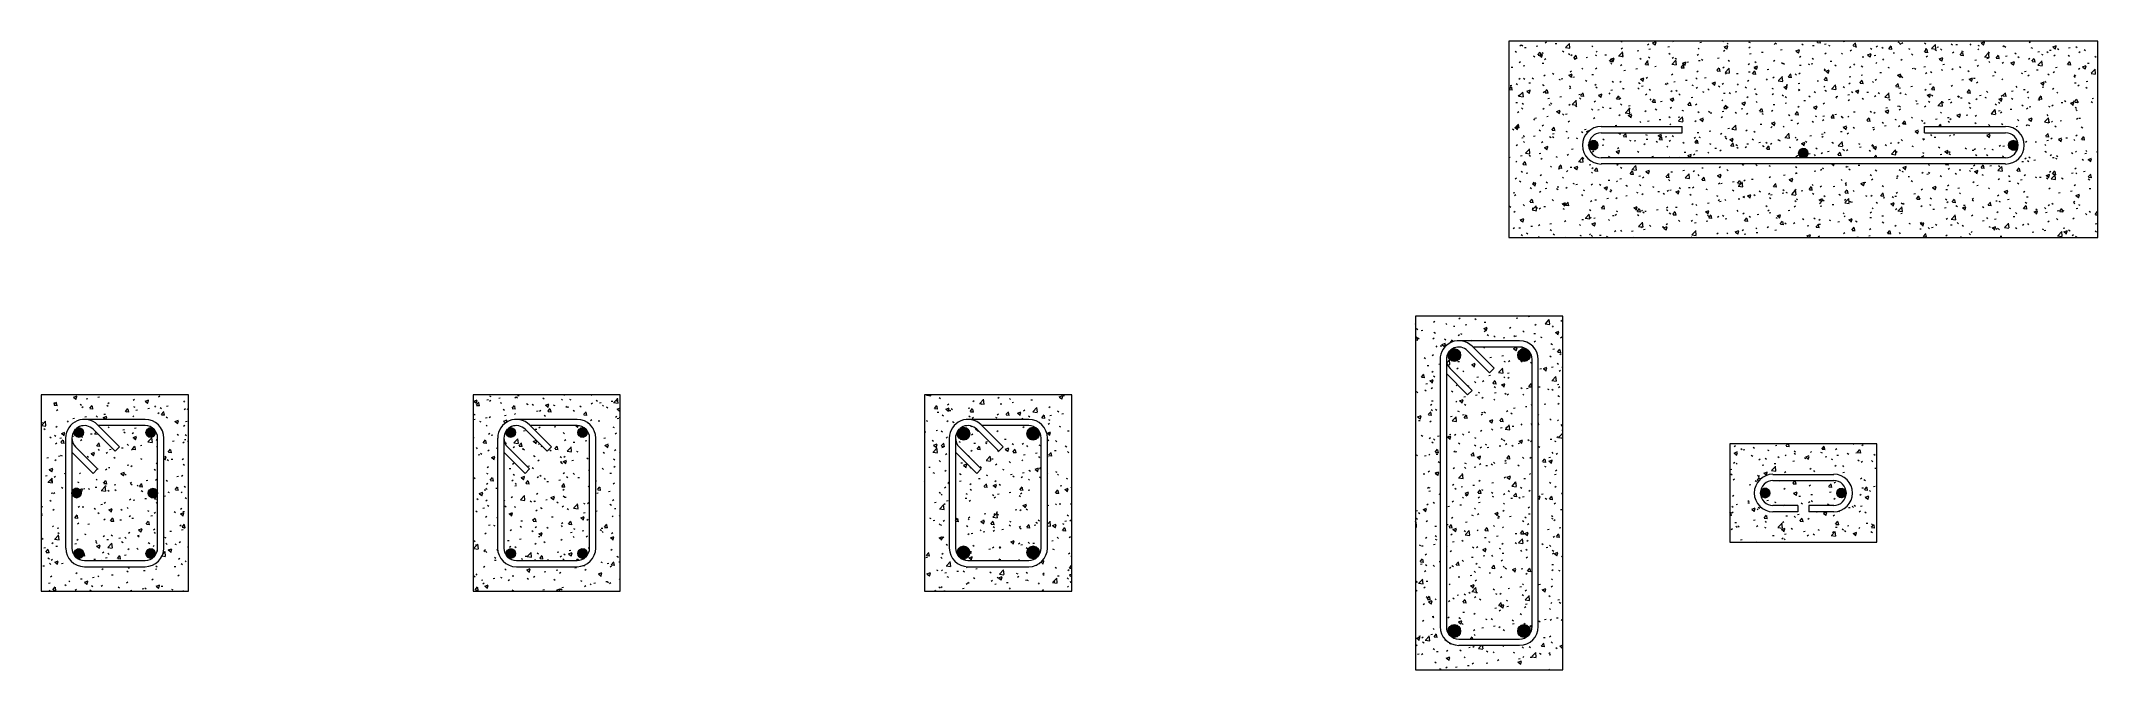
# Model space of a CAD drawing. Header units: millimetres. Extents: x 13595 to 15690, y -17733 to -17093.
import ezdxf

# ---------------------------------------------------------------- set-up
doc = ezdxf.new("R2010")
doc.units = ezdxf.units.MM
doc.layers.add('S-COLS', color=52, linetype='Continuous', lineweight=5)
doc.layers.add('S-RBAR', color=171, linetype='Continuous', lineweight=5)
pattern_1 = [(50, (-12922.72, -3262.99), (36.4365, -3.187713), [3.81, -41.91]), (355, (-12922.72, -3262.99), (-7.04845, 38.21172), [3.048, -33.528]), (100.451, (-12919.684, -3263.256), (29.388573, 35.022944), [3.238, -35.618]), (46.184, (-12922.72, -3252.83), (54.216056, -8.408366), [5.715, -62.865]), (96.636, (-12918.2, -3253.53), (47.4805, 49.48544), [4.857, -53.427]), (351.184, (-12922.72, -3252.83), (47.48106, 49.4846), [4.572, -50.292]), (21, (-12917.64, -3255.37), (30.322646, -20.452802), [3.81, -41.91]), (326, (-12917.64, -3255.37), (12.360696, 36.83788), [3.048, -33.528]), (71.451, (-12915.113, -3257.074), (42.683285, 16.383894), [3.238, -35.618]), (37.5, (-12922.72, -3262.99), (0.618067, 16.9108196), [1.676, -31.445, 1.676, -32.36, -33.655]), (37.5, (-12922.72, -3262.99), (0.618067, 16.9108196), [-67.158, 1.676, -31.979]), (7.5, (-12922.72, -3262.99), (13.364138, 20.035779), [1.676, -17.729, 1.676, -30.683, -12.827]), (7.5, (-12922.72, -3262.99), (13.364138, 20.035779), [-51.765, 1.676, -11.151]), (327.5, (-12934.049, -3262.99), (27.118159, -1.1460587), [1.676, -11.024, 1.676, -37.948, -52.578]), (327.5, (-12934.049, -3262.99), (27.118159, -1.1460587), [-52.324, 1.676, -50.902]), (317.5, (-12939.13, -3262.99), (29.62579, 5.08507), [1.676, -14.834, 1.676, -24.638, -37.338]), (317.5, (-12939.13, -3262.99), (29.62579, 5.08507), [-42.824, 1.676, -35.662])]

msp = doc.modelspace()

# ---------------------------------------------------------------- hatches: boundary and pattern name
at = {"layer": 'S-COLS'}
h = msp.add_hatch(dxfattribs=at)
h.set_pattern_fill('FP_1', color=256, style=0, pattern_type=2)
h.set_pattern_definition(pattern_1)
h.paths.add_polyline_path([(15601.9, -17293.4), (15689.6, -17293.4), (15689.6, -17093.4), (15089.6, -17093.4), (15089.6, -17293.4), (15600.5, -17293.4)])
h.paths.add_polyline_path([(15453.4, -17218.4), (15183.7, -17218.4), (15178.8, -17217.8), (15174.2, -17215.9), (15170.2, -17212.8), (15167.2, -17208.9), (15165.3, -17204.3), (15164.6, -17199.4), (15165.3, -17194.4), (15167.2, -17189.8), (15170.2, -17185.9), (15174.2, -17182.9), (15178.8, -17181), (15183.7, -17180.3), (15266.2, -17180.3), (15266.2, -17186.7), (15183.7, -17186.7), (15180.4, -17187.1), (15177.3, -17188.4), (15174.7, -17190.4), (15172.7, -17193), (15171.4, -17196.1), (15171, -17199.4), (15171.4, -17202.7), (15172.7, -17205.7), (15174.7, -17208.3), (15177.3, -17210.4), (15180.4, -17211.6), (15183.7, -17212.1), (15595.6, -17212.1), (15598.9, -17211.6), (15601.9, -17210.4), (15604.6, -17208.3), (15606.6, -17205.7), (15607.9, -17202.7), (15608.3, -17199.4), (15607.9, -17196.1), (15606.6, -17193), (15604.6, -17190.4), (15601.9, -17188.4), (15598.9, -17187.1), (15595.6, -17186.7), (15513, -17186.7), (15513, -17180.3), (15595.6, -17180.3), (15600.5, -17181), (15605.1, -17182.9), (15609.1, -17185.9), (15612.1, -17189.8), (15614, -17194.4), (15614.6, -17199.4), (15614, -17204.3), (15612.1, -17208.9), (15609.1, -17212.8), (15605.1, -17215.9), (15600.5, -17217.8), (15595.6, -17218.4)])
h = msp.add_hatch(dxfattribs=at)
h.set_pattern_fill('FP_1', color=256, style=0, pattern_type=2)
h.set_pattern_definition(pattern_1)
h.paths.add_polyline_path([(14994.6, -17733.4), (15144.6, -17733.4), (15144.6, -17373.4), (14994.6, -17373.4), (14994.6, -17694.3)])
h.paths.add_polyline_path([(15100.6, -17708.4), (15038.7, -17708.4), (15033.8, -17707.8), (15029.2, -17705.9), (15025.2, -17702.8), (15022.2, -17698.9), (15020.3, -17694.3), (15019.6, -17689.4), (15019.6, -17417.5), (15020.3, -17412.5), (15022.2, -17407.9), (15025.2, -17404), (15029.2, -17401), (15033.8, -17399.1), (15038.7, -17398.4), (15100.6, -17398.4), (15105.5, -17399.1), (15110.1, -17401), (15114.1, -17404), (15117.1, -17407.9), (15119, -17412.5), (15119.6, -17417.5), (15119.6, -17689.4), (15119, -17694.3), (15117.1, -17698.9), (15114.1, -17702.8), (15110.1, -17705.9), (15105.5, -17707.8), (15103.9, -17708)])
h.paths.add_polyline_path([(15100.6, -17702.1), (15103.9, -17701.6), (15106.9, -17700.4), (15109.6, -17698.3), (15111.6, -17695.7), (15112.9, -17692.7), (15113.3, -17689.4), (15113.3, -17417.5), (15112.9, -17414.2), (15111.6, -17411.1), (15109.6, -17408.5), (15106.9, -17406.5), (15103.9, -17405.2), (15100.6, -17404.8), (15052.9, -17404.8), (15074.6, -17426.4), (15070.1, -17430.9), (15047.7, -17408.5), (15045, -17406.5), (15042, -17405.2), (15038.7, -17404.8), (15035.4, -17405.2), (15032.3, -17406.5), (15029.7, -17408.5), (15027.7, -17411.1), (15026.4, -17414.2), (15026, -17417.5), (15026.4, -17420.8), (15027.7, -17423.8), (15029.7, -17426.4), (15052.2, -17448.9), (15047.7, -17453.4), (15026, -17431.7), (15026, -17689.4), (15026.4, -17692.7), (15027.7, -17695.7), (15029.7, -17698.3), (15032.3, -17700.4), (15035.4, -17701.6), (15038.7, -17702.1)])
h = msp.add_hatch(dxfattribs=at)
h.set_pattern_fill('FP_1', color=256, style=0, pattern_type=2)
h.set_pattern_definition(pattern_1)
h.paths.add_polyline_path([(13594.6, -17653.4), (13744.6, -17653.4), (13744.6, -17453.4), (13594.6, -17453.4), (13594.6, -17635.9)])
h.paths.add_polyline_path([(13638.7, -17628.4), (13633.8, -17627.8), (13629.2, -17625.9), (13625.2, -17622.8), (13622.2, -17618.9), (13620.3, -17614.3), (13619.6, -17609.4), (13619.6, -17497.5), (13620.3, -17492.5), (13622.2, -17487.9), (13625.2, -17484), (13629.2, -17481), (13633.8, -17479.1), (13638.7, -17478.4), (13700.6, -17478.4), (13705.5, -17479.1), (13710.1, -17481), (13714.1, -17484), (13717.1, -17487.9), (13719, -17492.5), (13719.6, -17497.5), (13719.6, -17609.4), (13719, -17614.3), (13717.1, -17618.9), (13714.1, -17622.8), (13710.1, -17625.9), (13705.5, -17627.8), (13700.6, -17628.4), (13647.7, -17628.4)])
h.paths.add_polyline_path([(13647.7, -17622.1), (13700.6, -17622.1), (13703.9, -17621.6), (13706.9, -17620.4), (13709.6, -17618.3), (13711.6, -17615.7), (13712.9, -17612.7), (13713.3, -17609.4), (13713.3, -17497.5), (13712.9, -17494.2), (13711.6, -17491.1), (13709.6, -17488.5), (13706.9, -17486.5), (13703.9, -17485.2), (13700.6, -17484.8), (13652.9, -17484.8), (13674.6, -17506.4), (13670.1, -17510.9), (13647.7, -17488.5), (13645, -17486.5), (13642, -17485.2), (13638.7, -17484.8), (13635.4, -17485.2), (13632.3, -17486.5), (13629.7, -17488.5), (13627.7, -17491.1), (13626.4, -17494.2), (13626, -17497.5), (13626.4, -17500.8), (13627.7, -17503.8), (13629.9, -17506.7), (13652.2, -17528.9), (13647.7, -17533.4), (13626, -17511.7), (13626, -17609.4), (13626.4, -17612.7), (13627.7, -17615.7), (13629.7, -17618.3), (13632.3, -17620.4), (13635.4, -17621.6), (13638.7, -17622.1)])
h = msp.add_hatch(dxfattribs=at)
h.set_pattern_fill('FP_1', color=256, style=0, pattern_type=2)
h.set_pattern_definition(pattern_1)
h.paths.add_polyline_path([(14034.6, -17653.4), (14184.6, -17653.4), (14184.6, -17453.4), (14034.6, -17453.4), (14034.6, -17635.9)])
h.paths.add_polyline_path([(14087.7, -17628.4), (14078.7, -17628.4), (14073.8, -17627.8), (14069.2, -17625.9), (14065.2, -17622.8), (14062.2, -17618.9), (14060.3, -17614.3), (14059.6, -17609.4), (14059.6, -17497.5), (14060.3, -17492.5), (14062.2, -17487.9), (14065.2, -17484), (14069.2, -17481), (14073.8, -17479.1), (14078.7, -17478.4), (14140.6, -17478.4), (14145.5, -17479.1), (14150.1, -17481), (14154.1, -17484), (14157.1, -17487.9), (14159, -17492.5), (14159.6, -17497.5), (14159.6, -17609.4), (14159, -17614.3), (14157.1, -17618.9), (14154.1, -17622.8), (14150.1, -17625.9), (14145.5, -17627.8), (14140.6, -17628.4), (14114.6, -17628.4)])
h.paths.add_polyline_path([(14114.6, -17622.1), (14140.6, -17622.1), (14143.9, -17621.6), (14146.9, -17620.4), (14149.6, -17618.3), (14151.6, -17615.7), (14152.9, -17612.7), (14153.3, -17609.4), (14153.3, -17497.5), (14152.9, -17494.2), (14151.6, -17491.1), (14149.6, -17488.5), (14146.9, -17486.5), (14143.9, -17485.2), (14140.6, -17484.8), (14092.9, -17484.8), (14114.6, -17506.4), (14110.1, -17510.9), (14087.7, -17488.5), (14085, -17486.5), (14082, -17485.2), (14078.7, -17484.8), (14075.4, -17485.2), (14072.3, -17486.5), (14069.7, -17488.5), (14067.7, -17491.1), (14066.4, -17494.2), (14066, -17497.5), (14066.4, -17500.8), (14067.7, -17503.8), (14069.9, -17506.7), (14092.2, -17528.9), (14087.7, -17533.4), (14066, -17511.7), (14066, -17609.4), (14066.4, -17612.7), (14067.7, -17615.7), (14069.7, -17618.3), (14072.3, -17620.4), (14075.4, -17621.6), (14078.7, -17622.1), (14092.2, -17622.1)])
h = msp.add_hatch(dxfattribs=at)
h.set_pattern_fill('FP_1', color=256, style=0, pattern_type=2)
h.set_pattern_definition(pattern_1)
h.paths.add_polyline_path([(14494.6, -17653.4), (14644.6, -17653.4), (14644.6, -17453.4), (14494.6, -17453.4), (14494.6, -17635.9)])
h.paths.add_polyline_path([(14574.6, -17628.4), (14538.7, -17628.4), (14533.8, -17627.8), (14529.2, -17625.9), (14525.2, -17622.8), (14522.2, -17618.9), (14520.3, -17614.3), (14519.6, -17609.4), (14519.6, -17497.5), (14520.3, -17492.5), (14522.2, -17487.9), (14525.2, -17484), (14529.2, -17481), (14533.8, -17479.1), (14538.7, -17478.4), (14600.6, -17478.4), (14605.5, -17479.1), (14610.1, -17481), (14614.1, -17484), (14617.1, -17487.9), (14619, -17492.5), (14619.6, -17497.5), (14619.6, -17609.4), (14619, -17614.3), (14617.1, -17618.9), (14614.1, -17622.8), (14610.1, -17625.9), (14605.5, -17627.8), (14600.6, -17628.4), (14579.2, -17628.4)])
h.paths.add_polyline_path([(14547.7, -17622.1), (14600.6, -17622.1), (14603.9, -17621.6), (14606.9, -17620.4), (14609.6, -17618.3), (14611.6, -17615.7), (14612.9, -17612.7), (14613.3, -17609.4), (14613.3, -17497.5), (14612.9, -17494.2), (14611.6, -17491.1), (14609.6, -17488.5), (14606.9, -17486.5), (14603.9, -17485.2), (14600.6, -17484.8), (14552.9, -17484.8), (14574.6, -17506.4), (14570.1, -17510.9), (14547.7, -17488.5), (14545, -17486.5), (14542, -17485.2), (14538.7, -17484.8), (14535.4, -17485.2), (14532.3, -17486.5), (14529.7, -17488.5), (14527.7, -17491.1), (14526.4, -17494.2), (14526, -17497.5), (14526.4, -17500.8), (14527.7, -17503.8), (14529.9, -17506.7), (14552.2, -17528.9), (14547.7, -17533.4), (14526, -17511.7), (14526, -17609.4), (14526.4, -17612.7), (14527.7, -17615.7), (14529.7, -17618.3), (14532.3, -17620.4), (14535.4, -17621.6), (14538.7, -17622.1)])
h = msp.add_hatch(dxfattribs=at)
h.set_pattern_fill('FP_1', color=256, style=0, pattern_type=2)
h.set_pattern_definition(pattern_1)
h.paths.add_polyline_path([(15314.6, -17603.4), (15464.6, -17603.4), (15464.6, -17503.4), (15314.6, -17503.4), (15314.6, -17572.5)])
h.paths.add_polyline_path([(15420.6, -17572.5), (15395.2, -17572.5), (15395.2, -17566.1), (15420.6, -17566.1), (15423.9, -17565.7), (15426.9, -17564.4), (15429.6, -17562.4), (15431.6, -17559.8), (15432.9, -17556.7), (15433.3, -17553.4), (15432.9, -17550.1), (15431.6, -17547.1), (15429.6, -17544.4), (15426.9, -17542.4), (15423.9, -17541.1), (15420.6, -17540.7), (15358.7, -17540.7), (15355.4, -17541.1), (15352.3, -17542.4), (15349.7, -17544.4), (15347.7, -17547.1), (15346.4, -17550.1), (15346, -17553.4), (15346.4, -17556.7), (15347.7, -17559.8), (15349.7, -17562.4), (15352.3, -17564.4), (15355.4, -17565.7), (15358.7, -17566.1), (15384.1, -17566.1), (15384.1, -17572.5), (15358.7, -17572.5), (15353.8, -17571.8), (15349.2, -17569.9), (15345.2, -17566.9), (15342.2, -17562.9), (15340.3, -17558.3), (15339.6, -17553.4), (15340.3, -17548.5), (15342.2, -17543.9), (15345.2, -17539.9), (15349.2, -17536.9), (15353.8, -17535), (15358.7, -17534.4), (15420.6, -17534.4), (15425.5, -17535), (15430.1, -17536.9), (15434.1, -17539.9), (15437.1, -17543.9), (15439, -17548.5), (15439.6, -17553.4), (15439, -17558.3), (15437.1, -17562.9), (15434.1, -17566.9), (15430.1, -17569.9), (15425.5, -17571.8), (15423.9, -17572)])
at = {"layer": 'S-RBAR'}
h = msp.add_hatch(color=256, dxfattribs=at)
edge = h.paths.add_edge_path()
edge.add_arc((15175.7, -17199.4), 4.76, 0, 360)
for points in [[(15175.1, -17204.1), (15177.7, -17203.7), (15179.8, -17201.9), (15180.5, -17199.4), (15179.8, -17196.8), (15177.7, -17195), (15175.1, -17194.7), (15172.6, -17195.8), (15171.2, -17198), (15171.2, -17200.7), (15172.6, -17203)], [(15604.9, -17203.9), (15607.1, -17202.5), (15608.2, -17200), (15607.9, -17197.4), (15606.1, -17195.4), (15603.5, -17194.6), (15600.9, -17195.4), (15599.2, -17197.4), (15598.8, -17200), (15599.9, -17202.5), (15602.2, -17203.9)], [(15389, -17212), (15391.6, -17211.6), (15393.6, -17209.9), (15394.4, -17207.3), (15393.6, -17204.7), (15391.6, -17203), (15389, -17202.6), (15386.5, -17203.7), (15385.1, -17206), (15385.1, -17208.6), (15386.5, -17210.9)], [(15034.2, -17419.3), (15037.4, -17418.5), (15039.7, -17416.1), (15040.5, -17413), (15039.7, -17409.8), (15037.4, -17407.5), (15034.2, -17406.6), (15031, -17407.5), (15028.7, -17409.8), (15027.8, -17413), (15028.7, -17416.1), (15031, -17418.5)], [(15105.1, -17419.3), (15108.3, -17418.5), (15110.6, -17416.1), (15111.4, -17413), (15110.6, -17409.8), (15108.3, -17407.5), (15105.1, -17406.6), (15101.9, -17407.5), (15099.6, -17409.8), (15098.7, -17413), (15099.6, -17416.1), (15101.9, -17418.5)], [(13633.1, -17496.6), (13635.6, -17495.9), (13637.4, -17493.8), (13637.8, -17491.2), (13636.7, -17488.7), (13634.4, -17487.3), (13631.7, -17487.3), (13629.5, -17488.7), (13628.4, -17491.2), (13628.7, -17493.8), (13630.5, -17495.9)], [(13706.9, -17496.6), (13709.3, -17495.5), (13710.8, -17493.2), (13710.8, -17490.5), (13709.3, -17488.3), (13706.9, -17487.1), (13704.2, -17487.5), (13702.2, -17489.3), (13701.4, -17491.9), (13702.2, -17494.4), (13704.2, -17496.2), (13705.1, -17496.3)], [(14073.1, -17496.6), (14075.6, -17495.9), (14077.4, -17493.8), (14077.8, -17491.2), (14076.7, -17488.7), (14074.4, -17487.3), (14071.7, -17487.3), (14069.5, -17488.7), (14068.4, -17491.2), (14068.7, -17493.8), (14070.5, -17495.9)], [(14146.9, -17496.6), (14149.3, -17495.5), (14150.8, -17493.2), (14150.8, -17490.5), (14149.3, -17488.3), (14146.9, -17487.1), (14144.2, -17487.5), (14142.2, -17489.3), (14141.4, -17491.9), (14142.2, -17494.4), (14144.2, -17496.2)], [(14534.2, -17499.3), (14537.4, -17498.5), (14539.7, -17496.1), (14540.5, -17493), (14539.7, -17489.8), (14537.4, -17487.5), (14534.2, -17486.6), (14531, -17487.5), (14528.7, -17489.8), (14527.8, -17493), (14528.7, -17496.1), (14531, -17498.5)], [(14605.1, -17499.3), (14608.3, -17498.5), (14610.6, -17496.1), (14611.4, -17493), (14610.6, -17489.8), (14608.3, -17487.5), (14605.1, -17486.6), (14601.9, -17487.5), (14599.6, -17489.8), (14598.7, -17493), (14599.6, -17496.1), (14601.9, -17498.5)], [(13630.7, -17558.2), (13633.3, -17557.4), (13635.1, -17555.4), (13635.5, -17552.7), (13634.3, -17550.3), (13632.1, -17548.8), (13629.4, -17548.8), (13627.2, -17550.3), (13626, -17552.7), (13626.4, -17555.4), (13628.2, -17557.4)], [(13709.9, -17558), (13712.1, -17556.5), (13713.2, -17554.1), (13712.9, -17551.4), (13711.1, -17549.4), (13708.5, -17548.7), (13705.9, -17549.4), (13704.2, -17551.4), (13703.8, -17554.1), (13704.9, -17556.5), (13707.2, -17558)], [(15350.7, -17558.2), (15353.3, -17557.4), (15355.1, -17555.4), (15355.5, -17552.7), (15354.3, -17550.3), (15352.1, -17548.8), (15349.4, -17548.8), (15347.2, -17550.3), (15346, -17552.7), (15346.4, -17555.4), (15348.2, -17557.4)], [(15429.2, -17558.1), (15431.6, -17557), (15433.1, -17554.8), (15433.1, -17552.1), (15431.6, -17549.8), (15429.2, -17548.7), (15426.5, -17549.1), (15424.5, -17550.8), (15423.8, -17553.4), (15424.5, -17556), (15426.5, -17557.7)], [(13633.1, -17619.7), (13635.6, -17619), (13637.4, -17617), (13637.8, -17614.3), (13636.7, -17611.9), (13634.4, -17610.4), (13631.7, -17610.4), (13629.5, -17611.9), (13628.4, -17614.3), (13628.7, -17617), (13630.5, -17619)], [(13705.5, -17619.7), (13708.2, -17619.3), (13710.2, -17617.6), (13711, -17615), (13710.2, -17612.4), (13708.2, -17610.6), (13705.5, -17610.3), (13703.1, -17611.4), (13701.6, -17613.6), (13701.6, -17616.3), (13703.1, -17618.6), (13705.1, -17619.5)], [(14073.1, -17619.7), (14075.6, -17619), (14077.4, -17617), (14077.8, -17614.3), (14076.7, -17611.9), (14074.4, -17610.4), (14071.7, -17610.4), (14069.5, -17611.9), (14068.4, -17614.3), (14068.7, -17617), (14070.5, -17619)], [(14145.5, -17619.7), (14148.2, -17619.3), (14150.2, -17617.6), (14151, -17615), (14150.2, -17612.4), (14148.2, -17610.6), (14145.5, -17610.3), (14143.1, -17611.4), (14141.6, -17613.6), (14141.6, -17616.3), (14143.1, -17618.6)], [(14534.2, -17620.2), (14537.4, -17619.4), (14539.7, -17617), (14540.5, -17613.9), (14539.7, -17610.7), (14537.4, -17608.4), (14534.2, -17607.5), (14531, -17608.4), (14528.7, -17610.7), (14527.8, -17613.9), (14528.7, -17617), (14531, -17619.4)], [(14605.1, -17620.2), (14608.3, -17619.4), (14610.6, -17617), (14611.4, -17613.9), (14610.6, -17610.7), (14608.3, -17608.4), (14605.1, -17607.5), (14601.9, -17608.4), (14599.6, -17610.7), (14598.7, -17613.9), (14599.6, -17617), (14601.9, -17619.4)], [(15034.2, -17700.2), (15037.4, -17699.4), (15039.7, -17697), (15040.5, -17693.9), (15039.7, -17690.7), (15037.4, -17688.4), (15034.2, -17687.5), (15031, -17688.4), (15028.7, -17690.7), (15027.8, -17693.9), (15028.7, -17697), (15031, -17699.4)], [(15105.1, -17700.2), (15108.3, -17699.4), (15110.6, -17697), (15111.4, -17693.9), (15110.6, -17690.7), (15108.3, -17688.4), (15105.1, -17687.5), (15101.9, -17688.4), (15099.6, -17690.7), (15098.7, -17693.9), (15099.6, -17697), (15101.9, -17699.4)]]:
    msp.add_hatch(color=256, dxfattribs=at).paths.add_polyline_path(points)
h = msp.add_hatch(color=256, dxfattribs=at)
edge = h.paths.add_edge_path()
edge.add_arc((15603.5, -17199.4), 4.76, 0, 360)
h = msp.add_hatch(color=256, dxfattribs=at)
edge = h.paths.add_edge_path()
edge.add_arc((15389.6, -17207.3), 4.76, 0, 360)
h = msp.add_hatch(color=256, dxfattribs=at)
edge = h.paths.add_edge_path()
edge.add_arc((15034.2, -17413), 6.35, 0, 360)
h = msp.add_hatch(color=256, dxfattribs=at)
edge = h.paths.add_edge_path()
edge.add_arc((15105.1, -17413), 6.35, 0, 360)
h = msp.add_hatch(color=256, dxfattribs=at)
edge = h.paths.add_edge_path()
edge.add_arc((13633.1, -17491.9), 4.76, 0, 360)
h = msp.add_hatch(color=256, dxfattribs=at)
edge = h.paths.add_edge_path()
edge.add_arc((13706.2, -17491.9), 4.76, 0, 360)
h = msp.add_hatch(color=256, dxfattribs=at)
edge = h.paths.add_edge_path()
edge.add_arc((14073.1, -17491.9), 4.76, 0, 360)
h = msp.add_hatch(color=256, dxfattribs=at)
edge = h.paths.add_edge_path()
edge.add_arc((14146.2, -17491.9), 4.76, 0, 360)
h = msp.add_hatch(color=256, dxfattribs=at)
edge = h.paths.add_edge_path()
edge.add_arc((14534.2, -17493), 6.35, 0, 360)
h = msp.add_hatch(color=256, dxfattribs=at)
edge = h.paths.add_edge_path()
edge.add_arc((14605.1, -17493), 6.35, 0, 360)
h = msp.add_hatch(color=256, dxfattribs=at)
edge = h.paths.add_edge_path()
edge.add_arc((13630.7, -17553.4), 4.76, 0, 360)
h = msp.add_hatch(color=256, dxfattribs=at)
edge = h.paths.add_edge_path()
edge.add_arc((13708.5, -17553.4), 4.76, 0, 360)
h = msp.add_hatch(color=256, dxfattribs=at)
edge = h.paths.add_edge_path()
edge.add_arc((15350.7, -17553.4), 4.76, 0, 360)
h = msp.add_hatch(color=256, dxfattribs=at)
edge = h.paths.add_edge_path()
edge.add_arc((15428.5, -17553.4), 4.76, 0, 360)
h = msp.add_hatch(color=256, dxfattribs=at)
edge = h.paths.add_edge_path()
edge.add_arc((13633.1, -17615), 4.76, 0, 360)
h = msp.add_hatch(color=256, dxfattribs=at)
edge = h.paths.add_edge_path()
edge.add_arc((13706.2, -17615), 4.76, 0, 360)
h = msp.add_hatch(color=256, dxfattribs=at)
edge = h.paths.add_edge_path()
edge.add_arc((14073.1, -17615), 4.76, 0, 360)
h = msp.add_hatch(color=256, dxfattribs=at)
edge = h.paths.add_edge_path()
edge.add_arc((14146.2, -17615), 4.76, 0, 360)
h = msp.add_hatch(color=256, dxfattribs=at)
edge = h.paths.add_edge_path()
edge.add_arc((14534.2, -17613.9), 6.35, 0, 360)
h = msp.add_hatch(color=256, dxfattribs=at)
edge = h.paths.add_edge_path()
edge.add_arc((14605.1, -17613.9), 6.35, 0, 360)
h = msp.add_hatch(color=256, dxfattribs=at)
edge = h.paths.add_edge_path()
edge.add_arc((15034.2, -17693.9), 6.35, 0, 360)
h = msp.add_hatch(color=256, dxfattribs=at)
edge = h.paths.add_edge_path()
edge.add_arc((15105.1, -17693.9), 6.35, 0, 360)

# ---------------------------------------------------------------- linework, layer by layer
at = {"layer": 'S-COLS'}
for p, q in [((15689.6, -17093.4), (15089.6, -17093.4)), ((15089.6, -17093.4), (15089.6, -17293.4)), ((15689.6, -17293.4), (15689.6, -17093.4)), ((15089.6, -17293.4), (15689.6, -17293.4)), ((15144.6, -17373.4), (14994.6, -17373.4)), ((14994.6, -17373.4), (14994.6, -17733.4)), ((15144.6, -17733.4), (15144.6, -17373.4)), ((13744.6, -17453.4), (13594.6, -17453.4)), ((13594.6, -17453.4), (13594.6, -17653.4)), ((13744.6, -17653.4), (13744.6, -17453.4)), ((14184.6, -17453.4), (14034.6, -17453.4)), ((14034.6, -17453.4), (14034.6, -17653.4)), ((14184.6, -17653.4), (14184.6, -17453.4)), ((14644.6, -17453.4), (14494.6, -17453.4)), ((14494.6, -17453.4), (14494.6, -17653.4)), ((14644.6, -17653.4), (14644.6, -17453.4)), ((15464.6, -17503.4), (15314.6, -17503.4)), ((15314.6, -17503.4), (15314.6, -17603.4)), ((15464.6, -17603.4), (15464.6, -17503.4)), ((15314.6, -17603.4), (15464.6, -17603.4)), ((13594.6, -17653.4), (13744.6, -17653.4)), ((14034.6, -17653.4), (14184.6, -17653.4)), ((14494.6, -17653.4), (14644.6, -17653.4)), ((14994.6, -17733.4), (15144.6, -17733.4))]:
    msp.add_line(p, q, dxfattribs=at)
at = {"layer": 'S-RBAR'}
for p, q in [((15172.6, -17195.8), (15171.2, -17198)), ((15171.2, -17198), (15171.2, -17200.7)), ((15175.1, -17194.7), (15172.6, -17195.8)), ((15177.7, -17195), (15175.1, -17194.7)), ((15179.8, -17196.8), (15177.7, -17195)), ((15180.5, -17199.4), (15179.8, -17196.8)), ((15179.8, -17201.9), (15180.5, -17199.4)), ((15183.7, -17180.3), (15266.2, -17180.3)), ((15183.7, -17186.7), (15266.2, -17186.7)), ((15266.2, -17186.7), (15266.2, -17180.3)), ((15513, -17180.3), (15595.6, -17180.3)), ((15513, -17186.7), (15513, -17180.3)), ((15513, -17186.7), (15595.6, -17186.7)), ((15599.2, -17197.4), (15598.8, -17200)), ((15600.9, -17195.4), (15599.2, -17197.4)), ((15603.5, -17194.6), (15600.9, -17195.4)), ((15606.1, -17195.4), (15603.5, -17194.6)), ((15607.9, -17197.4), (15606.1, -17195.4)), ((15608.2, -17200), (15607.9, -17197.4)), ((15171.2, -17200.7), (15172.6, -17203)), ((15172.6, -17203), (15175.1, -17204.1)), ((15175.1, -17204.1), (15177.7, -17203.7)), ((15177.7, -17203.7), (15179.8, -17201.9)), ((15595.6, -17212.1), (15183.7, -17212.1)), ((15595.6, -17218.4), (15183.7, -17218.4)), ((15386.5, -17203.7), (15385.1, -17206)), ((15385.1, -17206), (15385.1, -17208.6)), ((15385.1, -17208.6), (15386.5, -17210.9)), ((15389, -17202.6), (15386.5, -17203.7)), ((15386.5, -17210.9), (15389, -17212)), ((15391.6, -17203), (15389, -17202.6)), ((15389, -17212), (15391.6, -17211.6)), ((15393.6, -17204.7), (15391.6, -17203)), ((15391.6, -17211.6), (15393.6, -17209.9)), ((15394.4, -17207.3), (15393.6, -17204.7)), ((15393.6, -17209.9), (15394.4, -17207.3)), ((15598.8, -17200), (15599.9, -17202.5)), ((15599.9, -17202.5), (15602.2, -17203.9)), ((15602.2, -17203.9), (15604.9, -17203.9)), ((15604.9, -17203.9), (15607.1, -17202.5)), ((15607.1, -17202.5), (15608.2, -17200)), ((15031, -17407.5), (15028.7, -17409.8)), ((15034.2, -17406.6), (15031, -17407.5)), ((15037.4, -17407.5), (15034.2, -17406.6)), ((15039.7, -17409.8), (15037.4, -17407.5)), ((15100.6, -17398.4), (15038.7, -17398.4)), ((15070.1, -17430.9), (15047.7, -17408.5)), ((15074.6, -17426.4), (15052.2, -17404)), ((15100.6, -17404.8), (15052.9, -17404.8)), ((15101.9, -17407.5), (15099.6, -17409.8)), ((15105.1, -17406.6), (15101.9, -17407.5)), ((15108.3, -17407.5), (15105.1, -17406.6)), ((15110.6, -17409.8), (15108.3, -17407.5)), ((15019.6, -17417.5), (15019.6, -17689.4)), ((15026, -17417.5), (15026, -17689.4)), ((15028.7, -17409.8), (15027.8, -17413)), ((15027.8, -17413), (15028.7, -17416.1)), ((15028.7, -17416.1), (15031, -17418.5)), ((15029.7, -17426.4), (15052.2, -17448.9)), ((15031, -17418.5), (15034.2, -17419.3)), ((15034.2, -17419.3), (15037.4, -17418.5)), ((15037.4, -17418.5), (15039.7, -17416.1)), ((15040.5, -17413), (15039.7, -17409.8)), ((15039.7, -17416.1), (15040.5, -17413)), ((15074.6, -17426.4), (15070.1, -17430.9)), ((15099.6, -17409.8), (15098.7, -17413)), ((15098.7, -17413), (15099.6, -17416.1)), ((15099.6, -17416.1), (15101.9, -17418.5)), ((15101.9, -17418.5), (15105.1, -17419.3)), ((15105.1, -17419.3), (15108.3, -17418.5)), ((15108.3, -17418.5), (15110.6, -17416.1)), ((15111.4, -17413), (15110.6, -17409.8)), ((15110.6, -17416.1), (15111.4, -17413)), ((15113.3, -17689.4), (15113.3, -17417.5)), ((15119.6, -17689.4), (15119.6, -17417.5)), ((15026, -17431.7), (15047.7, -17453.4)), ((15047.7, -17453.4), (15052.2, -17448.9)), ((13629.5, -17488.7), (13628.4, -17491.2)), ((13628.4, -17491.2), (13628.7, -17493.8)), ((13631.7, -17487.3), (13629.5, -17488.7)), ((13634.4, -17487.3), (13631.7, -17487.3)), ((13636.7, -17488.7), (13634.4, -17487.3)), ((13637.8, -17491.2), (13636.7, -17488.7)), ((13637.4, -17493.8), (13637.8, -17491.2)), ((13700.6, -17478.4), (13638.7, -17478.4)), ((13670.1, -17510.9), (13647.7, -17488.5)), ((13674.6, -17506.4), (13652.2, -17484)), ((13700.6, -17484.8), (13652.9, -17484.8)), ((13702.2, -17489.3), (13701.4, -17491.9)), ((13701.4, -17491.9), (13702.2, -17494.4)), ((13704.2, -17487.5), (13702.2, -17489.3)), ((13706.9, -17487.1), (13704.2, -17487.5)), ((13709.3, -17488.3), (13706.9, -17487.1)), ((13710.8, -17490.5), (13709.3, -17488.3)), ((13709.3, -17495.5), (13710.8, -17493.2)), ((13710.8, -17493.2), (13710.8, -17490.5)), ((14069.5, -17488.7), (14068.4, -17491.2)), ((14068.4, -17491.2), (14068.7, -17493.8)), ((14071.7, -17487.3), (14069.5, -17488.7)), ((14074.4, -17487.3), (14071.7, -17487.3)), ((14076.7, -17488.7), (14074.4, -17487.3)), ((14077.8, -17491.2), (14076.7, -17488.7)), ((14077.4, -17493.8), (14077.8, -17491.2)), ((14140.6, -17478.4), (14078.7, -17478.4)), ((14110.1, -17510.9), (14087.7, -17488.5)), ((14114.6, -17506.4), (14092.2, -17484)), ((14140.6, -17484.8), (14092.9, -17484.8)), ((14142.2, -17489.3), (14141.4, -17491.9)), ((14141.4, -17491.9), (14142.2, -17494.4)), ((14144.2, -17487.5), (14142.2, -17489.3)), ((14146.9, -17487.1), (14144.2, -17487.5)), ((14149.3, -17488.3), (14146.9, -17487.1)), ((14150.8, -17490.5), (14149.3, -17488.3)), ((14149.3, -17495.5), (14150.8, -17493.2)), ((14150.8, -17493.2), (14150.8, -17490.5)), ((14528.7, -17489.8), (14527.8, -17493)), ((14527.8, -17493), (14528.7, -17496.1)), ((14531, -17487.5), (14528.7, -17489.8)), ((14534.2, -17486.6), (14531, -17487.5)), ((14537.4, -17487.5), (14534.2, -17486.6)), ((14539.7, -17489.8), (14537.4, -17487.5)), ((14600.6, -17478.4), (14538.7, -17478.4)), ((14540.5, -17493), (14539.7, -17489.8)), ((14539.7, -17496.1), (14540.5, -17493)), ((14570.1, -17510.9), (14547.7, -17488.5)), ((14574.6, -17506.4), (14552.2, -17484)), ((14600.6, -17484.8), (14552.9, -17484.8)), ((14599.6, -17489.8), (14598.7, -17493)), ((14598.7, -17493), (14599.6, -17496.1)), ((14601.9, -17487.5), (14599.6, -17489.8)), ((14605.1, -17486.6), (14601.9, -17487.5)), ((14608.3, -17487.5), (14605.1, -17486.6)), ((14610.6, -17489.8), (14608.3, -17487.5)), ((14611.4, -17493), (14610.6, -17489.8)), ((14610.6, -17496.1), (14611.4, -17493)), ((13619.6, -17497.5), (13619.6, -17609.4)), ((13626, -17497.5), (13626, -17609.4)), ((13626, -17511.7), (13647.7, -17533.4)), ((13628.7, -17493.8), (13630.5, -17495.9)), ((13629.7, -17506.4), (13652.2, -17528.9)), ((13630.5, -17495.9), (13633.1, -17496.6)), ((13633.1, -17496.6), (13635.6, -17495.9)), ((13635.6, -17495.9), (13637.4, -17493.8)), ((13674.6, -17506.4), (13670.1, -17510.9)), ((13702.2, -17494.4), (13704.2, -17496.2)), ((13704.2, -17496.2), (13705.1, -17496.3)), ((13705.1, -17496.3), (13706.9, -17496.6)), ((13706.9, -17496.6), (13709.3, -17495.5)), ((13713.3, -17609.4), (13713.3, -17497.5)), ((13719.6, -17609.4), (13719.6, -17497.5)), ((14059.6, -17497.5), (14059.6, -17609.4)), ((14066, -17497.5), (14066, -17609.4)), ((14066, -17511.7), (14087.7, -17533.4)), ((14068.7, -17493.8), (14070.5, -17495.9)), ((14069.7, -17506.4), (14092.2, -17528.9)), ((14070.5, -17495.9), (14073.1, -17496.6)), ((14073.1, -17496.6), (14075.6, -17495.9)), ((14075.6, -17495.9), (14077.4, -17493.8)), ((14114.6, -17506.4), (14110.1, -17510.9)), ((14142.2, -17494.4), (14144.2, -17496.2)), ((14144.2, -17496.2), (14146.9, -17496.6)), ((14146.9, -17496.6), (14149.3, -17495.5)), ((14153.3, -17609.4), (14153.3, -17497.5)), ((14159.6, -17609.4), (14159.6, -17497.5)), ((14519.6, -17497.5), (14519.6, -17609.4)), ((14526, -17497.5), (14526, -17609.4)), ((14526, -17511.7), (14547.7, -17533.4)), ((14528.7, -17496.1), (14531, -17498.5)), ((14529.7, -17506.4), (14552.2, -17528.9)), ((14531, -17498.5), (14534.2, -17499.3)), ((14534.2, -17499.3), (14537.4, -17498.5)), ((14537.4, -17498.5), (14539.7, -17496.1)), ((14574.6, -17506.4), (14570.1, -17510.9)), ((14599.6, -17496.1), (14601.9, -17498.5)), ((14601.9, -17498.5), (14605.1, -17499.3)), ((14605.1, -17499.3), (14608.3, -17498.5)), ((14608.3, -17498.5), (14610.6, -17496.1)), ((14613.3, -17609.4), (14613.3, -17497.5)), ((14619.6, -17609.4), (14619.6, -17497.5)), ((13647.7, -17533.4), (13652.2, -17528.9)), ((14087.7, -17533.4), (14092.2, -17528.9)), ((14547.7, -17533.4), (14552.2, -17528.9)), ((15358.7, -17534.4), (15420.6, -17534.4)), ((13627.2, -17550.3), (13626, -17552.7)), ((13626, -17552.7), (13626.4, -17555.4)), ((13626.4, -17555.4), (13628.2, -17557.4)), ((13629.4, -17548.8), (13627.2, -17550.3)), ((13632.1, -17548.8), (13629.4, -17548.8)), ((13634.3, -17550.3), (13632.1, -17548.8)), ((13633.3, -17557.4), (13635.1, -17555.4)), ((13635.5, -17552.7), (13634.3, -17550.3)), ((13635.1, -17555.4), (13635.5, -17552.7)), ((13704.2, -17551.4), (13703.8, -17554.1)), ((13703.8, -17554.1), (13704.9, -17556.5)), ((13705.9, -17549.4), (13704.2, -17551.4)), ((13708.5, -17548.7), (13705.9, -17549.4)), ((13711.1, -17549.4), (13708.5, -17548.7)), ((13712.9, -17551.4), (13711.1, -17549.4)), ((13712.1, -17556.5), (13713.2, -17554.1)), ((13713.2, -17554.1), (13712.9, -17551.4)), ((15347.2, -17550.3), (15346, -17552.7)), ((15346, -17552.7), (15346.4, -17555.4)), ((15346.4, -17555.4), (15348.2, -17557.4)), ((15349.4, -17548.8), (15347.2, -17550.3)), ((15352.1, -17548.8), (15349.4, -17548.8)), ((15354.3, -17550.3), (15352.1, -17548.8)), ((15353.3, -17557.4), (15355.1, -17555.4)), ((15355.5, -17552.7), (15354.3, -17550.3)), ((15355.1, -17555.4), (15355.5, -17552.7)), ((15358.7, -17540.7), (15420.6, -17540.7)), ((15424.5, -17550.8), (15423.8, -17553.4)), ((15423.8, -17553.4), (15424.5, -17556)), ((15426.5, -17549.1), (15424.5, -17550.8)), ((15424.5, -17556), (15426.5, -17557.7)), ((15429.2, -17548.7), (15426.5, -17549.1)), ((15431.6, -17549.8), (15429.2, -17548.7)), ((15433.1, -17552.1), (15431.6, -17549.8)), ((15431.6, -17557), (15433.1, -17554.8)), ((15433.1, -17554.8), (15433.1, -17552.1)), ((13628.2, -17557.4), (13630.7, -17558.2)), ((13630.7, -17558.2), (13633.3, -17557.4)), ((13704.9, -17556.5), (13707.2, -17558)), ((13707.2, -17558), (13709.9, -17558)), ((13709.9, -17558), (13712.1, -17556.5)), ((15348.2, -17557.4), (15350.7, -17558.2)), ((15350.7, -17558.2), (15353.3, -17557.4)), ((15384.1, -17566.1), (15358.7, -17566.1)), ((15384.1, -17572.5), (15358.7, -17572.5)), ((15384.1, -17566.1), (15384.1, -17572.5)), ((15420.6, -17566.1), (15395.2, -17566.1)), ((15395.2, -17566.1), (15395.2, -17572.5)), ((15420.6, -17572.5), (15395.2, -17572.5)), ((15426.5, -17557.7), (15429.2, -17558.1)), ((15429.2, -17558.1), (15431.6, -17557)), ((13629.5, -17611.9), (13628.4, -17614.3)), ((13628.4, -17614.3), (13628.7, -17617)), ((13628.7, -17617), (13630.5, -17619)), ((13631.7, -17610.4), (13629.5, -17611.9)), ((13634.4, -17610.4), (13631.7, -17610.4)), ((13636.7, -17611.9), (13634.4, -17610.4)), ((13635.6, -17619), (13637.4, -17617)), ((13637.8, -17614.3), (13636.7, -17611.9)), ((13637.4, -17617), (13637.8, -17614.3)), ((13703.1, -17611.4), (13701.6, -17613.6)), ((13701.6, -17613.6), (13701.6, -17616.3)), ((13701.6, -17616.3), (13703.1, -17618.6)), ((13705.5, -17610.3), (13703.1, -17611.4)), ((13703.1, -17618.6), (13705.1, -17619.5)), ((13708.2, -17610.6), (13705.5, -17610.3)), ((13710.2, -17612.4), (13708.2, -17610.6)), ((13708.2, -17619.3), (13710.2, -17617.6)), ((13711, -17615), (13710.2, -17612.4)), ((13710.2, -17617.6), (13711, -17615)), ((14069.5, -17611.9), (14068.4, -17614.3)), ((14068.4, -17614.3), (14068.7, -17617)), ((14068.7, -17617), (14070.5, -17619)), ((14071.7, -17610.4), (14069.5, -17611.9)), ((14074.4, -17610.4), (14071.7, -17610.4)), ((14076.7, -17611.9), (14074.4, -17610.4)), ((14075.6, -17619), (14077.4, -17617)), ((14077.8, -17614.3), (14076.7, -17611.9)), ((14077.4, -17617), (14077.8, -17614.3)), ((14143.1, -17611.4), (14141.6, -17613.6)), ((14141.6, -17613.6), (14141.6, -17616.3)), ((14141.6, -17616.3), (14143.1, -17618.6)), ((14145.5, -17610.3), (14143.1, -17611.4)), ((14143.1, -17618.6), (14145.5, -17619.7)), ((14148.2, -17610.6), (14145.5, -17610.3)), ((14150.2, -17612.4), (14148.2, -17610.6)), ((14148.2, -17619.3), (14150.2, -17617.6)), ((14151, -17615), (14150.2, -17612.4)), ((14150.2, -17617.6), (14151, -17615)), ((14528.7, -17610.7), (14527.8, -17613.9)), ((14527.8, -17613.9), (14528.7, -17617)), ((14531, -17608.4), (14528.7, -17610.7)), ((14528.7, -17617), (14531, -17619.4)), ((14534.2, -17607.5), (14531, -17608.4)), ((14537.4, -17608.4), (14534.2, -17607.5)), ((14539.7, -17610.7), (14537.4, -17608.4)), ((14537.4, -17619.4), (14539.7, -17617)), ((14540.5, -17613.9), (14539.7, -17610.7)), ((14539.7, -17617), (14540.5, -17613.9)), ((14599.6, -17610.7), (14598.7, -17613.9)), ((14598.7, -17613.9), (14599.6, -17617)), ((14601.9, -17608.4), (14599.6, -17610.7)), ((14599.6, -17617), (14601.9, -17619.4)), ((14605.1, -17607.5), (14601.9, -17608.4)), ((14608.3, -17608.4), (14605.1, -17607.5)), ((14610.6, -17610.7), (14608.3, -17608.4)), ((14608.3, -17619.4), (14610.6, -17617)), ((14611.4, -17613.9), (14610.6, -17610.7)), ((14610.6, -17617), (14611.4, -17613.9)), ((13630.5, -17619), (13633.1, -17619.7)), ((13633.1, -17619.7), (13635.6, -17619)), ((13638.7, -17622.1), (13700.6, -17622.1)), ((13638.7, -17628.4), (13700.6, -17628.4)), ((13705.1, -17619.5), (13705.5, -17619.7)), ((13705.5, -17619.7), (13708.2, -17619.3)), ((14070.5, -17619), (14073.1, -17619.7)), ((14073.1, -17619.7), (14075.6, -17619)), ((14078.7, -17622.1), (14140.6, -17622.1)), ((14078.7, -17628.4), (14140.6, -17628.4)), ((14145.5, -17619.7), (14148.2, -17619.3)), ((14531, -17619.4), (14534.2, -17620.2)), ((14534.2, -17620.2), (14537.4, -17619.4)), ((14538.7, -17622.1), (14600.6, -17622.1)), ((14538.7, -17628.4), (14600.6, -17628.4)), ((14601.9, -17619.4), (14605.1, -17620.2)), ((14605.1, -17620.2), (14608.3, -17619.4)), ((15028.7, -17690.7), (15027.8, -17693.9)), ((15027.8, -17693.9), (15028.7, -17697)), ((15031, -17688.4), (15028.7, -17690.7)), ((15028.7, -17697), (15031, -17699.4)), ((15034.2, -17687.5), (15031, -17688.4)), ((15031, -17699.4), (15034.2, -17700.2)), ((15037.4, -17688.4), (15034.2, -17687.5)), ((15034.2, -17700.2), (15037.4, -17699.4)), ((15039.7, -17690.7), (15037.4, -17688.4)), ((15037.4, -17699.4), (15039.7, -17697)), ((15038.7, -17702.1), (15100.6, -17702.1)), ((15040.5, -17693.9), (15039.7, -17690.7)), ((15039.7, -17697), (15040.5, -17693.9)), ((15099.6, -17690.7), (15098.7, -17693.9)), ((15098.7, -17693.9), (15099.6, -17697)), ((15101.9, -17688.4), (15099.6, -17690.7)), ((15099.6, -17697), (15101.9, -17699.4)), ((15105.1, -17687.5), (15101.9, -17688.4)), ((15101.9, -17699.4), (15105.1, -17700.2)), ((15108.3, -17688.4), (15105.1, -17687.5)), ((15105.1, -17700.2), (15108.3, -17699.4)), ((15110.6, -17690.7), (15108.3, -17688.4)), ((15108.3, -17699.4), (15110.6, -17697)), ((15111.4, -17693.9), (15110.6, -17690.7)), ((15110.6, -17697), (15111.4, -17693.9)), ((15038.7, -17708.4), (15100.6, -17708.4))]:
    msp.add_line(p, q, dxfattribs=at)
for centre, radius in [((15175.7, -17199.4), 4.76), ((15603.5, -17199.4), 4.76), ((15389.6, -17207.3), 4.76), ((15034.2, -17413), 6.35), ((15105.1, -17413), 6.35), ((13633.1, -17491.9), 4.76), ((13706.2, -17491.9), 4.76), ((14073.1, -17491.9), 4.76), ((14146.2, -17491.9), 4.76), ((14534.2, -17493), 6.35), ((14605.1, -17493), 6.35), ((13630.7, -17553.4), 4.76), ((13708.5, -17553.4), 4.76), ((15350.7, -17553.4), 4.76), ((15428.5, -17553.4), 4.76), ((13633.1, -17615), 4.76), ((13706.2, -17615), 4.76), ((14073.1, -17615), 4.76), ((14146.2, -17615), 4.76), ((14534.2, -17613.9), 6.35), ((14605.1, -17613.9), 6.35), ((15034.2, -17693.9), 6.35), ((15105.1, -17693.9), 6.35)]:
    msp.add_circle(centre, radius, dxfattribs=at)
for centre, radius, start, end in [((15183.7, -17199.4), 19.1, 90, 270), ((15183.7, -17199.4), 12.7, 90, 270), ((15595.6, -17199.4), 19.1, 270, 90), ((15595.6, -17199.4), 12.7, 270, 90), ((15038.7, -17417.5), 19.1, 45, 180), ((15038.7, -17417.5), 12.7, 45, 180), ((15100.6, -17417.5), 19, 0, 90), ((15100.6, -17417.5), 12.7, 0, 90), ((15038.7, -17417.5), 12.7, 180, 225), ((13638.7, -17497.5), 19.1, 45, 180), ((13638.7, -17497.5), 12.7, 45, 180), ((13700.6, -17497.5), 19, 0, 90), ((13700.6, -17497.5), 12.7, 0, 90), ((14078.7, -17497.5), 19, 45, 180), ((14078.7, -17497.5), 12.7, 45, 180), ((14140.6, -17497.5), 19, 0, 90), ((14140.6, -17497.5), 12.7, 0, 90), ((14538.7, -17497.5), 19, 45, 180), ((14538.7, -17497.5), 12.7, 45, 180), ((14600.6, -17497.5), 19.1, 0, 90), ((14600.6, -17497.5), 12.7, 0, 90), ((13638.7, -17497.5), 12.7, 180, 225), ((14078.7, -17497.5), 12.7, 180, 225), ((14538.7, -17497.5), 12.7, 180, 225), ((15358.7, -17553.4), 19.1, 90, 270), ((15420.6, -17553.4), 19.1, 270, 90), ((15358.7, -17553.4), 12.7, 90, 270), ((15420.6, -17553.4), 12.7, 270, 90), ((13638.7, -17609.4), 19, 180, 270), ((13638.7, -17609.4), 12.7, 180, 270), ((13700.6, -17609.4), 12.7, 270, 0), ((13700.6, -17609.4), 19, 270, 0), ((14078.7, -17609.4), 19.1, 180, 270), ((14078.7, -17609.4), 12.7, 180, 270), ((14140.6, -17609.4), 12.7, 270, 0), ((14140.6, -17609.4), 19, 270, 0), ((14538.7, -17609.4), 19, 180, 270), ((14538.7, -17609.4), 12.7, 180, 270), ((14600.6, -17609.4), 12.7, 270, 0), ((14600.6, -17609.4), 19.1, 270, 0), ((15038.7, -17689.4), 19.1, 180, 270), ((15038.7, -17689.4), 12.7, 180, 270), ((15100.6, -17689.4), 12.7, 270, 0), ((15100.6, -17689.4), 19, 270, 0)]:
    msp.add_arc(centre, radius, start, end, dxfattribs=at)

doc.saveas('drawing.dxf')
